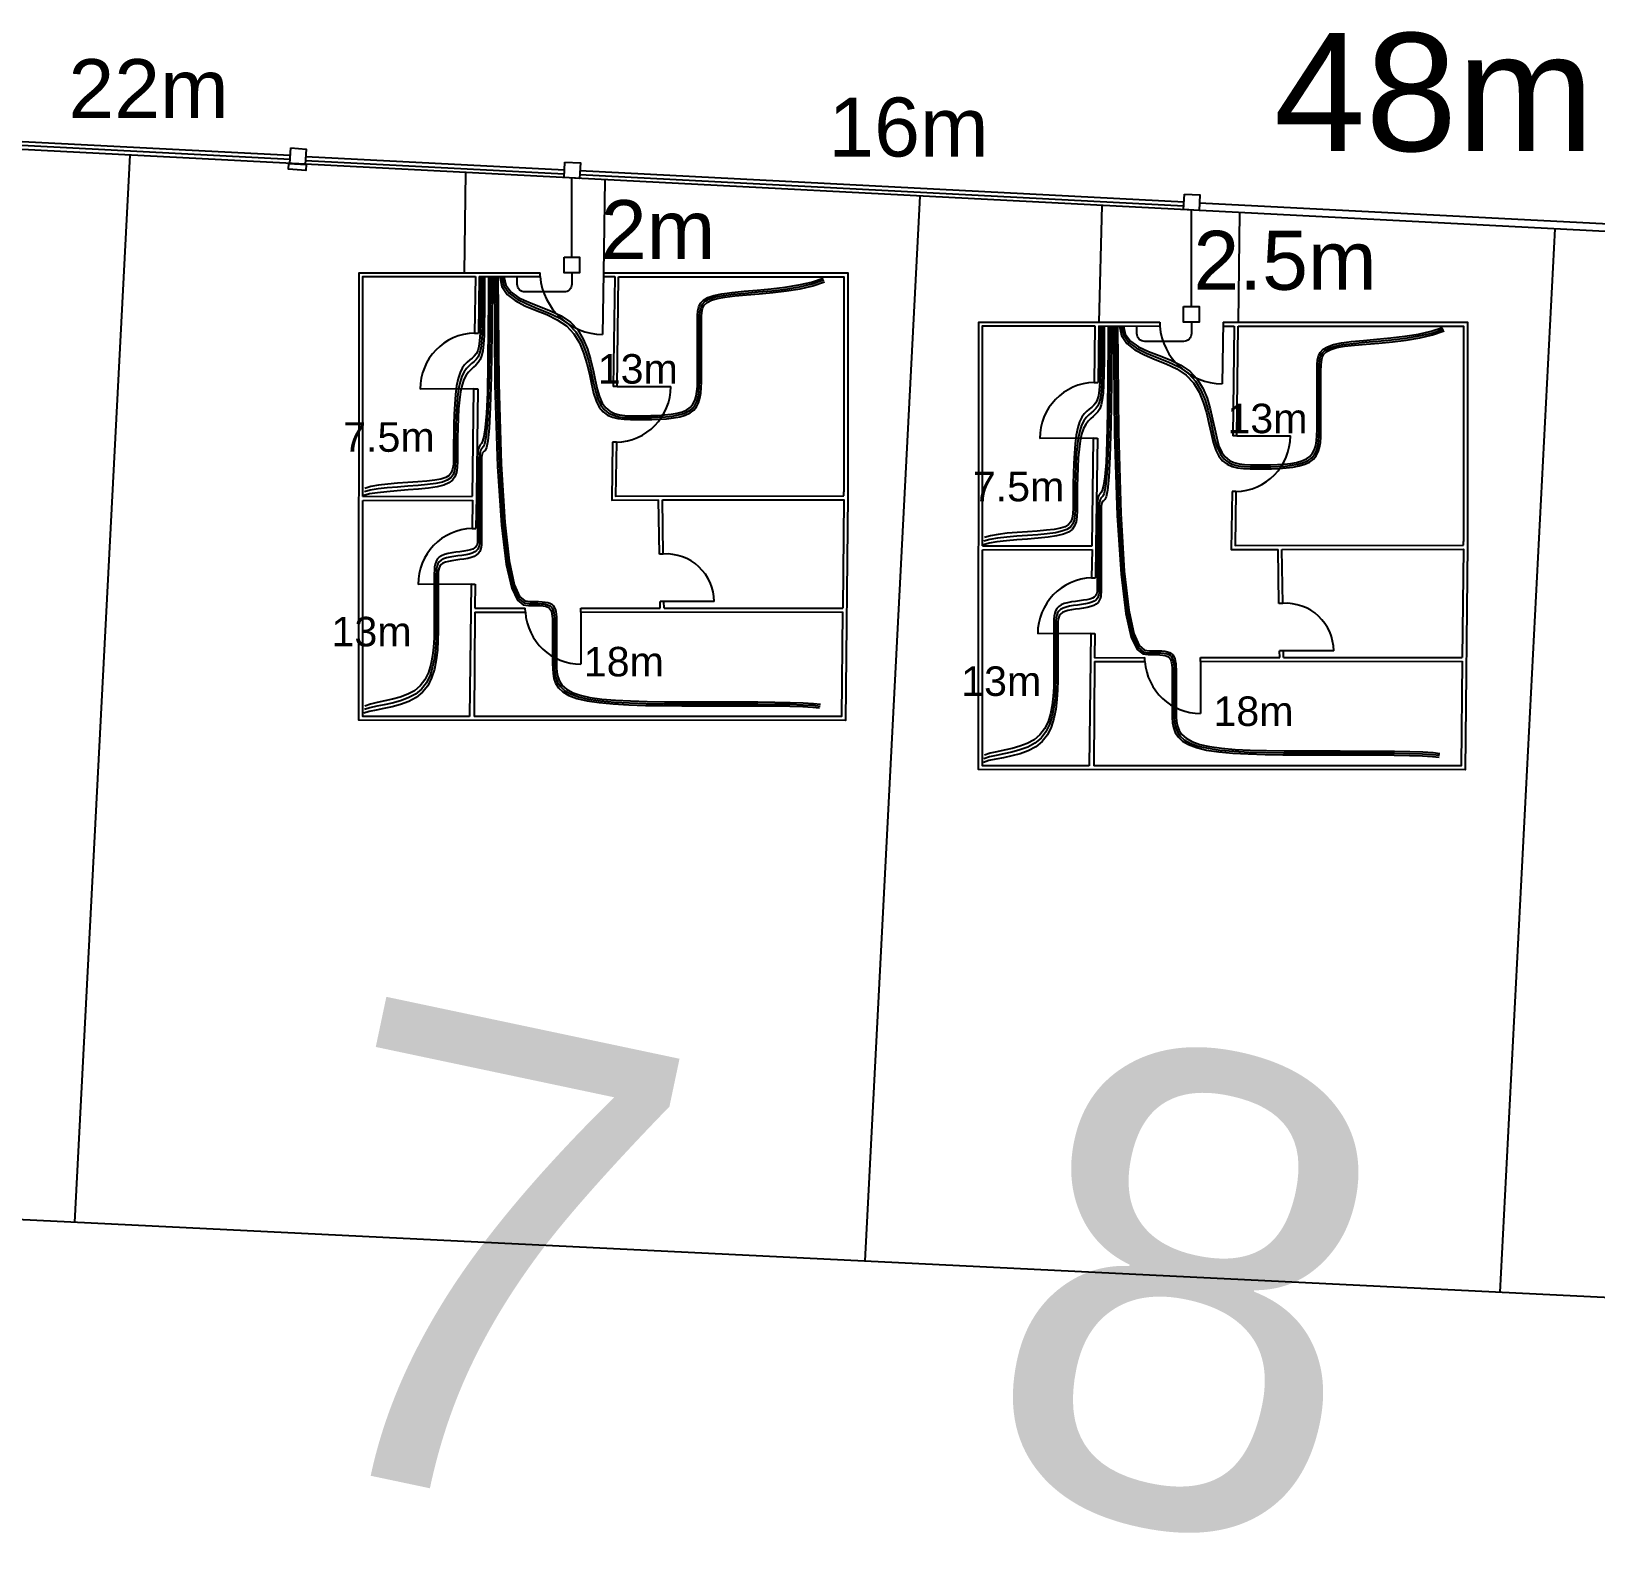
# Model space of a CAD drawing. Header units: millimetres. Extents: x 68 to 789, y 45 to 125.
# Drawn here: x 217.56 to 257.86, y 82.58 to 121.51 of the extents above; entities that cross this region are included whole.
import ezdxf

# ---------------------------------------------------------------- set-up
doc = ezdxf.new("R2010")
doc.units = ezdxf.units.MM
for name, color, linetype in [('CI', 3, 'Continuous'), ('CP', 1, 'Continuous'), ('CS', 2, 'Continuous'), ('Finca', 7, 'Continuous')]:
    doc.layers.add(name, color=color, linetype=linetype)
doc.styles.get("Standard").update_dxf_attribs({"font": 'arial.ttf'})

msp = doc.modelspace()

# ---------------------------------------------------------------- linework, layer by layer
at = {"layer": 'CI'}
for points in [[(229.237, 115.209), (229.236, 114.737), (229.235, 114.308), (229.23, 113.958), (229.222, 113.677), (229.208, 113.456), (229.188, 113.285), (229.159, 113.155), (229.12, 113.056), (229.072, 112.98), (229.015, 112.917), (228.953, 112.86), (228.888, 112.802), (228.823, 112.735), (228.761, 112.651), (228.704, 112.543), (228.656, 112.403), (228.617, 112.227), (228.589, 112.019), (228.568, 111.789), (228.554, 111.546), (228.546, 111.297), (228.541, 111.053), (228.54, 110.822), (228.54, 110.611), (228.539, 110.429), (228.531, 110.274), (228.512, 110.145), (228.474, 110.037), (228.411, 109.95), (228.317, 109.88), (228.186, 109.824), (228.012, 109.78), (227.792, 109.747), (227.538, 109.72), (227.264, 109.697), (226.985, 109.676), (226.717, 109.653), (226.475, 109.627), (226.274, 109.595), (226.127, 109.553)], [(229.43, 115.193), (229.424, 113.733), (229.408, 112.623), (229.383, 111.827), (229.353, 111.291), (229.32, 110.962), (229.286, 110.789), (229.253, 110.716), (229.225, 110.693), (229.202, 110.674), (229.185, 110.65), (229.173, 110.621), (229.165, 110.586), (229.16, 110.545), (229.157, 110.496), (229.157, 110.44), (229.156, 110.376), (229.156, 110.303), (229.156, 110.222), (229.156, 110.134), (229.156, 110.04), (229.156, 109.941), (229.156, 109.837), (229.156, 109.73), (229.156, 109.621), (229.156, 109.509), (229.156, 109.398), (229.156, 109.288), (229.156, 109.18), (229.156, 109.077), (229.156, 108.98), (229.156, 108.89), (229.156, 108.808), (229.156, 108.737), (229.156, 108.674), (229.156, 108.619), (229.156, 108.568), (229.156, 108.52), (229.156, 108.474), (229.156, 108.428), (229.156, 108.38), (229.156, 108.328), (229.153, 108.274), (229.147, 108.22), (229.133, 108.166), (229.111, 108.114), (229.078, 108.066), (229.032, 108.023), (228.97, 107.987), (228.893, 107.958), (228.802, 107.936), (228.702, 107.918), (228.599, 107.903), (228.495, 107.889), (228.395, 107.875), (228.304, 107.858), (228.227, 107.837), (228.165, 107.81), (228.119, 107.776), (228.086, 107.736), (228.064, 107.689), (228.05, 107.633), (228.044, 107.57), (228.041, 107.497), (228.041, 107.416), (228.041, 107.325), (228.041, 107.222), (228.041, 107.107), (228.041, 106.978), (228.041, 106.832), (228.041, 106.668), (228.041, 106.485), (228.041, 106.281), (228.04, 106.056), (228.034, 105.816), (228.02, 105.568), (227.991, 105.321), (227.943, 105.081), (227.872, 104.857), (227.773, 104.655), (227.641, 104.485), (227.475, 104.35), (227.281, 104.247), (227.07, 104.17), (226.853, 104.112), (226.64, 104.067), (226.441, 104.028), (226.267, 103.99), (226.128, 103.946)], [(229.187, 115.209), (229.186, 114.739), (229.185, 114.316), (229.18, 113.975), (229.172, 113.705), (229.158, 113.496), (229.138, 113.338), (229.109, 113.22), (229.07, 113.131), (229.022, 113.063), (228.965, 113.006), (228.903, 112.953), (228.838, 112.897), (228.773, 112.83), (228.711, 112.744), (228.654, 112.632), (228.606, 112.487), (228.567, 112.303), (228.539, 112.087), (228.518, 111.849), (228.504, 111.598), (228.496, 111.342), (228.491, 111.092), (228.49, 110.856), (228.49, 110.645), (228.489, 110.464), (228.482, 110.313), (228.463, 110.19), (228.426, 110.09), (228.366, 110.01), (228.276, 109.948), (228.15, 109.9), (227.982, 109.864), (227.77, 109.835), (227.525, 109.812), (227.261, 109.792), (226.991, 109.772), (226.729, 109.751), (226.491, 109.724), (226.29, 109.69), (226.139, 109.646)], [(229.38, 115.193), (229.374, 113.766), (229.358, 112.681), (229.333, 111.902), (229.303, 111.376), (229.27, 111.053), (229.236, 110.88), (229.203, 110.805), (229.175, 110.776), (229.152, 110.75), (229.135, 110.718), (229.123, 110.68), (229.115, 110.636), (229.11, 110.585), (229.107, 110.528), (229.107, 110.464), (229.106, 110.392), (229.106, 110.314), (229.106, 110.229), (229.106, 110.138), (229.106, 110.042), (229.106, 109.942), (229.106, 109.838), (229.106, 109.73), (229.106, 109.621), (229.106, 109.509), (229.106, 109.398), (229.106, 109.288), (229.106, 109.18), (229.106, 109.077), (229.106, 108.98), (229.106, 108.89), (229.106, 108.808), (229.106, 108.737), (229.106, 108.675), (229.106, 108.619), (229.106, 108.57), (229.106, 108.524), (229.106, 108.481), (229.106, 108.439), (229.106, 108.396), (229.106, 108.352), (229.103, 108.306), (229.097, 108.261), (229.083, 108.216), (229.061, 108.174), (229.028, 108.134), (228.982, 108.1), (228.92, 108.07), (228.843, 108.047), (228.752, 108.029), (228.652, 108.013), (228.549, 107.999), (228.445, 107.985), (228.345, 107.968), (228.254, 107.947), (228.177, 107.92), (228.115, 107.886), (228.069, 107.845), (228.036, 107.795), (228.014, 107.739), (228, 107.674), (227.994, 107.601), (227.991, 107.521), (227.991, 107.433), (227.991, 107.336), (227.991, 107.23), (227.991, 107.112), (227.991, 106.982), (227.991, 106.837), (227.991, 106.675), (227.991, 106.496), (227.991, 106.298), (227.99, 106.08), (227.985, 105.848), (227.971, 105.609), (227.943, 105.371), (227.898, 105.14), (227.831, 104.925), (227.737, 104.732), (227.611, 104.568), (227.453, 104.439), (227.268, 104.34), (227.067, 104.265), (226.858, 104.209), (226.652, 104.164), (226.457, 104.125), (226.283, 104.085), (226.139, 104.039)], [(229.137, 115.209), (229.136, 114.742), (229.135, 114.324), (229.13, 113.992), (229.122, 113.733), (229.108, 113.536), (229.088, 113.391), (229.059, 113.284), (229.02, 113.206), (228.972, 113.146), (228.915, 113.095), (228.853, 113.046), (228.788, 112.992), (228.723, 112.924), (228.661, 112.836), (228.604, 112.721), (228.556, 112.57), (228.517, 112.379), (228.489, 112.156), (228.468, 111.909), (228.454, 111.65), (228.446, 111.387), (228.441, 111.131), (228.44, 110.891), (228.44, 110.678), (228.439, 110.499), (228.432, 110.352), (228.414, 110.234), (228.379, 110.142), (228.321, 110.07), (228.234, 110.017), (228.113, 109.977), (227.952, 109.947), (227.749, 109.924), (227.513, 109.905), (227.257, 109.888), (226.996, 109.869), (226.741, 109.848), (226.507, 109.82), (226.306, 109.785), (226.151, 109.738)], [(229.337, 115.193), (229.337, 115.053), (229.336, 114.935), (229.336, 114.849), (229.336, 114.787), (229.336, 114.745), (229.336, 114.714), (229.336, 114.69), (229.336, 114.665), (229.336, 114.636), (229.336, 114.601), (229.336, 114.562), (229.336, 114.522), (229.335, 114.482), (229.335, 114.444), (229.335, 114.409), (229.335, 114.379), (229.335, 114.355), (229.335, 114.336), (229.335, 114.32), (229.335, 114.305), (229.335, 114.29), (229.334, 114.271), (229.334, 114.248), (229.334, 114.219), (229.333, 114.183), (229.333, 114.141), (229.332, 114.098), (229.332, 114.055), (229.331, 114.016), (229.331, 113.985), (229.331, 113.963), (229.33, 113.955), (229.324, 112.959), (229.308, 112.209), (229.283, 111.67), (229.253, 111.305), (229.22, 111.078), (229.186, 110.952), (229.153, 110.891), (229.125, 110.859), (229.102, 110.827), (229.085, 110.787), (229.073, 110.74), (229.065, 110.686), (229.06, 110.626), (229.057, 110.56), (229.057, 110.487), (229.056, 110.409), (229.056, 110.325), (229.056, 110.236), (229.056, 110.142), (229.056, 110.044), (229.056, 109.943), (229.056, 109.838), (229.056, 109.73), (229.056, 109.621), (229.056, 109.509), (229.056, 109.398), (229.056, 109.288), (229.056, 109.18), (229.056, 109.077), (229.056, 108.98), (229.056, 108.89), (229.056, 108.808), (229.056, 108.737), (229.056, 108.675), (229.056, 108.62), (229.056, 108.572), (229.056, 108.528), (229.056, 108.488), (229.056, 108.45), (229.056, 108.413), (229.056, 108.376), (229.053, 108.338), (229.047, 108.301), (229.033, 108.266), (229.011, 108.233), (228.978, 108.203), (228.932, 108.176), (228.87, 108.154), (228.793, 108.136), (228.702, 108.121), (228.602, 108.108), (228.499, 108.095), (228.395, 108.08), (228.295, 108.06), (228.204, 108.036), (228.127, 108.003), (228.065, 107.963), (228.019, 107.913), (227.986, 107.855), (227.964, 107.789), (227.95, 107.715), (227.944, 107.633), (227.941, 107.545), (227.941, 107.449), (227.941, 107.347), (227.941, 107.237), (227.941, 107.117), (227.941, 106.986), (227.941, 106.842), (227.941, 106.683), (227.941, 106.507), (227.941, 106.314), (227.94, 106.103), (227.935, 105.879), (227.922, 105.65), (227.896, 105.421), (227.853, 105.2), (227.789, 104.993), (227.7, 104.808), (227.581, 104.651), (227.431, 104.527), (227.256, 104.433), (227.064, 104.361), (226.864, 104.306), (226.664, 104.261), (226.473, 104.221), (226.299, 104.18), (226.151, 104.131)], [(229.481, 115.193), (229.504, 112.408), (229.571, 110.303), (229.67, 108.794), (229.795, 107.783), (229.935, 107.17), (230.083, 106.855), (230.229, 106.739), (230.365, 106.723), (230.485, 106.722), (230.586, 106.721), (230.672, 106.718), (230.744, 106.712), (230.803, 106.702), (230.851, 106.687), (230.889, 106.666), (230.919, 106.638), (230.942, 106.602), (230.96, 106.558), (230.972, 106.506), (230.981, 106.447), (230.986, 106.381), (230.988, 106.307), (230.989, 106.226), (230.989, 106.138), (230.989, 106.043), (230.989, 105.941), (230.989, 105.834), (230.989, 105.722), (230.989, 105.604), (230.989, 105.483), (230.989, 105.358), (230.989, 105.23), (230.991, 105.099), (230.999, 104.969), (231.022, 104.841), (231.067, 104.718), (231.142, 104.602), (231.253, 104.497), (231.407, 104.404), (231.613, 104.326), (231.875, 104.264), (232.189, 104.218), (232.549, 104.185), (232.948, 104.163), (233.38, 104.149), (233.838, 104.143), (234.316, 104.14), (234.808, 104.14), (235.305, 104.14), (235.797, 104.139), (236.269, 104.137), (236.708, 104.132), (237.101, 104.125), (237.434, 104.115), (237.694, 104.1), (237.868, 104.081)], [(229.531, 115.193), (229.553, 112.424), (229.617, 110.332), (229.712, 108.832), (229.832, 107.827), (229.967, 107.217), (230.11, 106.904), (230.253, 106.789), (230.386, 106.773), (230.505, 106.772), (230.607, 106.771), (230.696, 106.768), (230.771, 106.761), (230.833, 106.75), (230.885, 106.733), (230.927, 106.71), (230.961, 106.679), (230.987, 106.64), (231.006, 106.592), (231.02, 106.536), (231.03, 106.472), (231.035, 106.401), (231.038, 106.323), (231.039, 106.238), (231.039, 106.146), (231.039, 106.048), (231.039, 105.945), (231.039, 105.837), (231.039, 105.724), (231.039, 105.607), (231.039, 105.487), (231.039, 105.363), (231.039, 105.238), (231.041, 105.111), (231.049, 104.985), (231.072, 104.861), (231.116, 104.743), (231.19, 104.632), (231.299, 104.531), (231.452, 104.442), (231.655, 104.367), (231.913, 104.309), (232.223, 104.265), (232.579, 104.233), (232.973, 104.212), (233.4, 104.199), (233.854, 104.192), (234.329, 104.19), (234.817, 104.19), (235.312, 104.19), (235.802, 104.189), (236.274, 104.186), (236.713, 104.182), (237.106, 104.175), (237.44, 104.164), (237.701, 104.15), (237.877, 104.13)], [(229.581, 115.193), (229.602, 112.441), (229.663, 110.361), (229.754, 108.87), (229.869, 107.871), (229.999, 107.265), (230.137, 106.954), (230.276, 106.839), (230.407, 106.823), (230.525, 106.822), (230.629, 106.821), (230.719, 106.817), (230.797, 106.81), (230.864, 106.798), (230.919, 106.78), (230.965, 106.754), (231.002, 106.721), (231.031, 106.678), (231.053, 106.626), (231.068, 106.566), (231.078, 106.497), (231.085, 106.422), (231.088, 106.339), (231.089, 106.25), (231.089, 106.155), (231.089, 106.054), (231.089, 105.949), (231.089, 105.839), (231.089, 105.726), (231.089, 105.609), (231.089, 105.49), (231.089, 105.369), (231.089, 105.246), (231.091, 105.123), (231.099, 105.001), (231.121, 104.882), (231.165, 104.768), (231.238, 104.662), (231.345, 104.565), (231.496, 104.48), (231.696, 104.409), (231.951, 104.353), (232.257, 104.311), (232.608, 104.281), (232.998, 104.261), (233.421, 104.249), (233.871, 104.242), (234.341, 104.24), (234.827, 104.24), (235.32, 104.24), (235.808, 104.239), (236.278, 104.236), (236.717, 104.232), (237.111, 104.225), (237.446, 104.214), (237.709, 104.199), (237.886, 104.179)], [(229.633, 115.193), (229.681, 114.942), (229.818, 114.736), (230.022, 114.576), (230.274, 114.445), (230.552, 114.329), (230.837, 114.214), (231.108, 114.083), (231.346, 113.922), (231.535, 113.721), (231.68, 113.485), (231.788, 113.227), (231.87, 112.958), (231.935, 112.688), (231.99, 112.43), (232.045, 112.194), (232.11, 111.993), (232.191, 111.834), (232.289, 111.714), (232.402, 111.628), (232.531, 111.571), (232.673, 111.536), (232.828, 111.518), (232.994, 111.511), (233.17, 111.51), (233.356, 111.511), (233.546, 111.513), (233.736, 111.519), (233.922, 111.532), (234.099, 111.552), (234.262, 111.583), (234.407, 111.625), (234.53, 111.682), (234.626, 111.754), (234.698, 111.842), (234.75, 111.944), (234.785, 112.061), (234.806, 112.19), (234.817, 112.332), (234.821, 112.486), (234.821, 112.651), (234.821, 112.826), (234.821, 113.007), (234.821, 113.192), (234.821, 113.376), (234.821, 113.557), (234.821, 113.73), (234.821, 113.891), (234.821, 114.038), (234.822, 114.168), (234.831, 114.28), (234.853, 114.377), (234.897, 114.459), (234.97, 114.528), (235.078, 114.585), (235.228, 114.631), (235.429, 114.668), (235.683, 114.697), (235.982, 114.723), (236.312, 114.75), (236.661, 114.783), (237.016, 114.825), (237.365, 114.883), (237.695, 114.96), (237.992, 115.062)], [(229.684, 115.193), (229.731, 114.959), (229.868, 114.765), (230.072, 114.613), (230.324, 114.489), (230.602, 114.377), (230.887, 114.263), (231.158, 114.133), (231.396, 113.972), (231.585, 113.771), (231.729, 113.535), (231.838, 113.277), (231.919, 113.008), (231.983, 112.738), (232.036, 112.48), (232.09, 112.244), (232.152, 112.043), (232.229, 111.884), (232.323, 111.764), (232.432, 111.678), (232.555, 111.621), (232.691, 111.586), (232.84, 111.568), (233, 111.561), (233.17, 111.56), (233.349, 111.561), (233.533, 111.563), (233.718, 111.569), (233.898, 111.581), (234.07, 111.6), (234.228, 111.629), (234.369, 111.67), (234.488, 111.724), (234.581, 111.792), (234.652, 111.876), (234.702, 111.974), (234.736, 112.086), (234.756, 112.21), (234.767, 112.348), (234.771, 112.498), (234.771, 112.659), (234.771, 112.831), (234.771, 113.011), (234.771, 113.194), (234.771, 113.379), (234.771, 113.559), (234.771, 113.733), (234.771, 113.897), (234.771, 114.047), (234.772, 114.18), (234.781, 114.296), (234.804, 114.397), (234.848, 114.484), (234.922, 114.558), (235.032, 114.619), (235.185, 114.67), (235.389, 114.71), (235.647, 114.742), (235.951, 114.77), (236.285, 114.798), (236.639, 114.831), (236.997, 114.874), (237.348, 114.931), (237.678, 115.008), (237.973, 115.108)], [(229.734, 115.193), (229.781, 114.975), (229.918, 114.794), (230.122, 114.651), (230.374, 114.533), (230.652, 114.424), (230.937, 114.312), (231.208, 114.183), (231.446, 114.022), (231.635, 113.821), (231.779, 113.585), (231.887, 113.327), (231.968, 113.058), (232.031, 112.788), (232.083, 112.53), (232.134, 112.294), (232.193, 112.093), (232.267, 111.934), (232.357, 111.814), (232.461, 111.728), (232.579, 111.671), (232.709, 111.636), (232.852, 111.618), (233.006, 111.611), (233.17, 111.61), (233.343, 111.611), (233.521, 111.613), (233.7, 111.619), (233.874, 111.63), (234.04, 111.648), (234.194, 111.676), (234.331, 111.714), (234.446, 111.765), (234.537, 111.831), (234.605, 111.91), (234.654, 112.004), (234.687, 112.111), (234.707, 112.231), (234.717, 112.364), (234.721, 112.51), (234.721, 112.667), (234.721, 112.837), (234.721, 113.015), (234.721, 113.197), (234.721, 113.381), (234.721, 113.562), (234.721, 113.737), (234.721, 113.903), (234.721, 114.055), (234.722, 114.192), (234.731, 114.312), (234.754, 114.418), (234.8, 114.509), (234.875, 114.587), (234.986, 114.653), (235.142, 114.708), (235.349, 114.752), (235.612, 114.786), (235.919, 114.816), (236.259, 114.846), (236.616, 114.879), (236.978, 114.923), (237.331, 114.98), (237.661, 115.055), (237.954, 115.154)], [(245.391, 113.921), (245.385, 112.466), (245.369, 111.357), (245.344, 110.56), (245.314, 110.024), (245.281, 109.696), (245.247, 109.522), (245.214, 109.45), (245.186, 109.426), (245.163, 109.407), (245.146, 109.384), (245.134, 109.354), (245.126, 109.319), (245.121, 109.278), (245.118, 109.23), (245.117, 109.173), (245.117, 109.109), (245.117, 109.036), (245.117, 108.955), (245.117, 108.868), (245.117, 108.774), (245.117, 108.674), (245.117, 108.571), (245.117, 108.464), (245.117, 108.354), (245.117, 108.243), (245.117, 108.131), (245.117, 108.021), (245.117, 107.913), (245.117, 107.81), (245.117, 107.713), (245.117, 107.623), (245.117, 107.542), (245.117, 107.47), (245.117, 107.408), (245.117, 107.352), (245.117, 107.301), (245.117, 107.254), (245.117, 107.208), (245.117, 107.161), (245.117, 107.113), (245.117, 107.062), (245.114, 107.008), (245.107, 106.953), (245.094, 106.899), (245.072, 106.848), (245.039, 106.8), (244.993, 106.757), (244.931, 106.72), (244.853, 106.692), (244.763, 106.669), (244.663, 106.652), (244.559, 106.637), (244.455, 106.623), (244.356, 106.608), (244.265, 106.591), (244.187, 106.57), (244.126, 106.543), (244.08, 106.51), (244.047, 106.47), (244.025, 106.422), (244.011, 106.367), (244.004, 106.303), (244.002, 106.231), (244.001, 106.149), (244.001, 106.058), (244.001, 105.956), (244.001, 105.841), (244.001, 105.711), (244.001, 105.565), (244.001, 105.401), (244.001, 105.218), (244.001, 105.014), (244.001, 104.789), (243.995, 104.549), (243.98, 104.301), (243.951, 104.054), (243.904, 103.814), (243.833, 103.59), (243.734, 103.389), (243.602, 103.218), (243.435, 103.083), (243.241, 102.98), (243.031, 102.903), (242.814, 102.845), (242.601, 102.8), (242.402, 102.762), (242.228, 102.724), (242.088, 102.68)], [(245.197, 113.921), (245.197, 113.471), (245.196, 113.041), (245.191, 112.691), (245.183, 112.41), (245.169, 112.189), (245.148, 112.019), (245.12, 111.889), (245.081, 111.79), (245.033, 111.713), (244.976, 111.65), (244.914, 111.593), (244.849, 111.535), (244.784, 111.468), (244.722, 111.385), (244.665, 111.277), (244.617, 111.137), (244.578, 110.96), (244.549, 110.752), (244.529, 110.522), (244.515, 110.279), (244.506, 110.031), (244.502, 109.787), (244.501, 109.555), (244.5, 109.345), (244.499, 109.163), (244.492, 109.008), (244.473, 108.878), (244.434, 108.771), (244.372, 108.683), (244.278, 108.613), (244.147, 108.557), (243.973, 108.514), (243.753, 108.48), (243.498, 108.453), (243.224, 108.43), (242.946, 108.409), (242.678, 108.387), (242.436, 108.361), (242.234, 108.328), (242.088, 108.287)], [(245.147, 113.922), (245.147, 113.473), (245.146, 113.05), (245.141, 112.708), (245.133, 112.438), (245.119, 112.23), (245.098, 112.071), (245.07, 111.953), (245.031, 111.865), (244.983, 111.796), (244.926, 111.739), (244.864, 111.686), (244.799, 111.63), (244.734, 111.563), (244.672, 111.477), (244.615, 111.366), (244.567, 111.22), (244.528, 111.036), (244.499, 110.821), (244.479, 110.583), (244.465, 110.331), (244.456, 110.076), (244.452, 109.825), (244.451, 109.59), (244.45, 109.378), (244.449, 109.197), (244.442, 109.047), (244.424, 108.923), (244.387, 108.823), (244.326, 108.743), (244.236, 108.681), (244.11, 108.634), (243.943, 108.597), (243.731, 108.569), (243.486, 108.546), (243.221, 108.526), (242.951, 108.506), (242.69, 108.484), (242.452, 108.457), (242.25, 108.423), (242.1, 108.379)], [(245.341, 113.921), (245.335, 112.499), (245.319, 111.414), (245.294, 110.635), (245.264, 110.11), (245.231, 109.786), (245.197, 109.613), (245.164, 109.538), (245.136, 109.51), (245.113, 109.484), (245.096, 109.452), (245.084, 109.414), (245.076, 109.369), (245.071, 109.319), (245.068, 109.261), (245.067, 109.197), (245.067, 109.126), (245.067, 109.047), (245.067, 108.962), (245.067, 108.872), (245.067, 108.776), (245.067, 108.675), (245.067, 108.571), (245.067, 108.464), (245.067, 108.354), (245.067, 108.243), (245.067, 108.131), (245.067, 108.021), (245.067, 107.913), (245.067, 107.81), (245.067, 107.713), (245.067, 107.623), (245.067, 107.542), (245.067, 107.471), (245.067, 107.408), (245.067, 107.353), (245.067, 107.303), (245.067, 107.258), (245.067, 107.215), (245.067, 107.173), (245.067, 107.13), (245.067, 107.085), (245.064, 107.04), (245.057, 106.994), (245.044, 106.949), (245.022, 106.907), (244.989, 106.868), (244.943, 106.833), (244.881, 106.804), (244.803, 106.781), (244.713, 106.762), (244.613, 106.747), (244.509, 106.733), (244.405, 106.718), (244.306, 106.701), (244.215, 106.68), (244.137, 106.653), (244.076, 106.62), (244.03, 106.578), (243.997, 106.529), (243.975, 106.472), (243.961, 106.407), (243.954, 106.335), (243.952, 106.254), (243.951, 106.166), (243.951, 106.069), (243.951, 105.963), (243.951, 105.846), (243.951, 105.715), (243.951, 105.57), (243.951, 105.409), (243.951, 105.23), (243.951, 105.031), (243.951, 104.813), (243.945, 104.581), (243.931, 104.342), (243.904, 104.104), (243.859, 103.874), (243.791, 103.658), (243.697, 103.465), (243.572, 103.301), (243.414, 103.172), (243.229, 103.073), (243.028, 102.999), (242.819, 102.942), (242.613, 102.897), (242.418, 102.858), (242.244, 102.819), (242.1, 102.772)], [(245.097, 113.922), (245.097, 113.475), (245.096, 113.058), (245.091, 112.725), (245.083, 112.467), (245.069, 112.27), (245.048, 112.124), (245.02, 112.018), (244.981, 111.94), (244.933, 111.879), (244.876, 111.828), (244.814, 111.779), (244.749, 111.725), (244.684, 111.658), (244.622, 111.57), (244.565, 111.454), (244.517, 111.303), (244.478, 111.113), (244.449, 110.889), (244.429, 110.643), (244.415, 110.383), (244.406, 110.12), (244.402, 109.864), (244.401, 109.625), (244.4, 109.411), (244.399, 109.232), (244.393, 109.085), (244.375, 108.968), (244.339, 108.875), (244.281, 108.804), (244.195, 108.75), (244.074, 108.71), (243.913, 108.681), (243.709, 108.658), (243.473, 108.639), (243.218, 108.621), (242.957, 108.603), (242.702, 108.581), (242.468, 108.554), (242.266, 108.518), (242.112, 108.471)], [(245.297, 113.921), (245.297, 113.787), (245.297, 113.668), (245.297, 113.582), (245.297, 113.521), (245.297, 113.478), (245.297, 113.448), (245.297, 113.423), (245.297, 113.399), (245.297, 113.369), (245.297, 113.334), (245.296, 113.296), (245.296, 113.256), (245.296, 113.216), (245.296, 113.177), (245.296, 113.142), (245.296, 113.112), (245.296, 113.089), (245.296, 113.07), (245.296, 113.054), (245.295, 113.039), (245.295, 113.023), (245.295, 113.005), (245.295, 112.982), (245.294, 112.953), (245.294, 112.916), (245.293, 112.875), (245.293, 112.831), (245.292, 112.788), (245.292, 112.749), (245.292, 112.718), (245.291, 112.696), (245.291, 112.688), (245.285, 111.692), (245.269, 110.943), (245.244, 110.403), (245.214, 110.038), (245.181, 109.811), (245.147, 109.685), (245.114, 109.625), (245.086, 109.593), (245.063, 109.56), (245.046, 109.52), (245.034, 109.473), (245.026, 109.419), (245.021, 109.359), (245.018, 109.293), (245.017, 109.221), (245.017, 109.142), (245.017, 109.058), (245.017, 108.969), (245.017, 108.876), (245.017, 108.778), (245.017, 108.676), (245.017, 108.571), (245.017, 108.464), (245.017, 108.354), (245.017, 108.243), (245.017, 108.131), (245.017, 108.021), (245.017, 107.913), (245.017, 107.81), (245.017, 107.713), (245.017, 107.623), (245.017, 107.542), (245.017, 107.471), (245.017, 107.408), (245.017, 107.354), (245.017, 107.305), (245.017, 107.262), (245.017, 107.222), (245.017, 107.184), (245.017, 107.146), (245.017, 107.109), (245.014, 107.071), (245.007, 107.035), (244.994, 106.999), (244.972, 106.966), (244.939, 106.936), (244.893, 106.909), (244.831, 106.887), (244.753, 106.869), (244.663, 106.855), (244.563, 106.842), (244.459, 106.828), (244.355, 106.813), (244.256, 106.794), (244.165, 106.769), (244.087, 106.737), (244.026, 106.696), (243.98, 106.646), (243.947, 106.588), (243.925, 106.522), (243.911, 106.448), (243.904, 106.367), (243.902, 106.278), (243.901, 106.183), (243.901, 106.081), (243.901, 105.97), (243.901, 105.85), (243.901, 105.719), (243.901, 105.575), (243.901, 105.416), (243.901, 105.241), (243.901, 105.048), (243.901, 104.837), (243.896, 104.613), (243.882, 104.383), (243.856, 104.154), (243.814, 103.933), (243.75, 103.726), (243.661, 103.541), (243.542, 103.385), (243.392, 103.261), (243.217, 103.166), (243.024, 103.094), (242.824, 103.039), (242.624, 102.995), (242.433, 102.955), (242.26, 102.913), (242.112, 102.865)], [(245.441, 113.921), (245.465, 111.141), (245.531, 109.036), (245.631, 107.528), (245.755, 106.517), (245.896, 105.903), (246.044, 105.589), (246.19, 105.473), (246.326, 105.456), (246.445, 105.456), (246.547, 105.455), (246.633, 105.452), (246.705, 105.445), (246.764, 105.435), (246.812, 105.42), (246.85, 105.399), (246.88, 105.371), (246.903, 105.335), (246.92, 105.291), (246.933, 105.24), (246.941, 105.181), (246.946, 105.114), (246.949, 105.04), (246.95, 104.959), (246.95, 104.871), (246.95, 104.776), (246.95, 104.675), (246.95, 104.568), (246.95, 104.455), (246.95, 104.338), (246.95, 104.216), (246.95, 104.091), (246.95, 103.963), (246.951, 103.833), (246.96, 103.702), (246.983, 103.574), (247.028, 103.451), (247.102, 103.336), (247.213, 103.23), (247.368, 103.137), (247.574, 103.059), (247.836, 102.998), (248.15, 102.952), (248.51, 102.918), (248.909, 102.896), (249.34, 102.883), (249.799, 102.876), (250.277, 102.873), (250.768, 102.873), (251.266, 102.873), (251.758, 102.872), (252.229, 102.87), (252.669, 102.866), (253.061, 102.859), (253.395, 102.848), (253.655, 102.833), (253.829, 102.814)], [(245.491, 113.921), (245.514, 111.158), (245.577, 109.065), (245.673, 107.566), (245.792, 106.561), (245.928, 105.951), (246.071, 105.638), (246.213, 105.522), (246.347, 105.506), (246.465, 105.506), (246.568, 105.505), (246.656, 105.501), (246.731, 105.494), (246.794, 105.483), (246.846, 105.467), (246.888, 105.443), (246.921, 105.413), (246.947, 105.373), (246.967, 105.325), (246.981, 105.27), (246.99, 105.206), (246.996, 105.135), (246.999, 105.056), (247, 104.971), (247, 104.88), (247, 104.782), (247, 104.678), (247, 104.57), (247, 104.457), (247, 104.34), (247, 104.22), (247, 104.097), (247, 103.971), (247.001, 103.844), (247.01, 103.718), (247.033, 103.595), (247.077, 103.476), (247.15, 103.366), (247.26, 103.264), (247.412, 103.175), (247.615, 103.101), (247.874, 103.042), (248.184, 102.998), (248.539, 102.966), (248.934, 102.945), (249.361, 102.932), (249.815, 102.926), (250.289, 102.923), (250.778, 102.923), (251.273, 102.923), (251.763, 102.922), (252.234, 102.92), (252.673, 102.916), (253.066, 102.908), (253.401, 102.898), (253.662, 102.883), (253.838, 102.863)], [(245.541, 113.921), (245.563, 111.174), (245.623, 109.094), (245.715, 107.603), (245.829, 106.604), (245.96, 105.998), (246.098, 105.687), (246.237, 105.572), (246.368, 105.556), (246.486, 105.556), (246.589, 105.554), (246.68, 105.551), (246.758, 105.543), (246.824, 105.531), (246.88, 105.513), (246.926, 105.488), (246.963, 105.454), (246.992, 105.411), (247.013, 105.36), (247.029, 105.299), (247.039, 105.231), (247.046, 105.155), (247.049, 105.072), (247.05, 104.983), (247.05, 104.888), (247.05, 104.787), (247.05, 104.682), (247.05, 104.573), (247.05, 104.459), (247.05, 104.343), (247.05, 104.224), (247.05, 104.102), (247.05, 103.98), (247.051, 103.856), (247.06, 103.734), (247.082, 103.615), (247.126, 103.501), (247.198, 103.395), (247.306, 103.299), (247.457, 103.214), (247.657, 103.142), (247.912, 103.087), (248.218, 103.044), (248.569, 103.014), (248.959, 102.994), (249.382, 102.982), (249.831, 102.976), (250.302, 102.973), (250.787, 102.973), (251.28, 102.973), (251.769, 102.972), (252.239, 102.97), (252.678, 102.965), (253.072, 102.958), (253.407, 102.947), (253.669, 102.932), (253.846, 102.912)], [(245.595, 113.921), (245.641, 113.676), (245.779, 113.47), (245.983, 113.309), (246.235, 113.178), (246.513, 113.063), (246.797, 112.947), (247.069, 112.817), (247.307, 112.656), (247.496, 112.454), (247.64, 112.219), (247.749, 111.96), (247.831, 111.691), (247.895, 111.421), (247.951, 111.163), (248.006, 110.928), (248.071, 110.726), (248.152, 110.567), (248.249, 110.447), (248.363, 110.361), (248.492, 110.304), (248.634, 110.269), (248.788, 110.251), (248.954, 110.245), (249.131, 110.244), (249.316, 110.244), (249.507, 110.246), (249.697, 110.253), (249.883, 110.265), (250.06, 110.286), (250.223, 110.316), (250.368, 110.359), (250.49, 110.415), (250.587, 110.488), (250.659, 110.575), (250.711, 110.678), (250.746, 110.794), (250.767, 110.923), (250.777, 111.065), (250.781, 111.219), (250.782, 111.384), (250.782, 111.559), (250.782, 111.741), (250.782, 111.925), (250.782, 112.11), (250.782, 112.29), (250.782, 112.463), (250.782, 112.625), (250.782, 112.772), (250.783, 112.901), (250.791, 113.014), (250.814, 113.11), (250.858, 113.193), (250.93, 113.261), (251.038, 113.318), (251.189, 113.365), (251.39, 113.402), (251.644, 113.431), (251.943, 113.457), (252.273, 113.483), (252.622, 113.516), (252.977, 113.559), (253.326, 113.616), (253.655, 113.694), (253.953, 113.795)], [(245.645, 113.921), (245.691, 113.692), (245.829, 113.499), (246.033, 113.347), (246.285, 113.222), (246.563, 113.11), (246.847, 112.996), (247.119, 112.867), (247.357, 112.706), (247.546, 112.504), (247.69, 112.269), (247.799, 112.01), (247.88, 111.741), (247.943, 111.471), (247.997, 111.213), (248.051, 110.978), (248.112, 110.776), (248.19, 110.617), (248.283, 110.497), (248.392, 110.411), (248.515, 110.354), (248.652, 110.319), (248.801, 110.301), (248.961, 110.295), (249.131, 110.294), (249.31, 110.294), (249.494, 110.296), (249.679, 110.302), (249.859, 110.314), (250.03, 110.334), (250.189, 110.363), (250.33, 110.403), (250.449, 110.457), (250.542, 110.526), (250.612, 110.609), (250.663, 110.707), (250.697, 110.819), (250.717, 110.944), (250.728, 111.081), (250.731, 111.231), (250.732, 111.393), (250.732, 111.565), (250.732, 111.744), (250.732, 111.928), (250.732, 112.112), (250.732, 112.293), (250.732, 112.467), (250.732, 112.63), (250.732, 112.78), (250.733, 112.913), (250.742, 113.03), (250.765, 113.131), (250.809, 113.218), (250.883, 113.291), (250.993, 113.353), (251.146, 113.403), (251.35, 113.443), (251.608, 113.475), (251.911, 113.503), (252.246, 113.531), (252.599, 113.564), (252.958, 113.607), (253.309, 113.665), (253.638, 113.741), (253.934, 113.841)], [(245.696, 113.921), (245.741, 113.709), (245.879, 113.528), (246.083, 113.385), (246.335, 113.266), (246.613, 113.158), (246.897, 113.046), (247.169, 112.916), (247.407, 112.756), (247.596, 112.554), (247.74, 112.319), (247.848, 112.06), (247.929, 111.791), (247.991, 111.521), (248.044, 111.263), (248.095, 111.028), (248.154, 110.826), (248.228, 110.667), (248.317, 110.547), (248.422, 110.461), (248.539, 110.404), (248.67, 110.369), (248.813, 110.351), (248.967, 110.345), (249.131, 110.344), (249.304, 110.344), (249.482, 110.346), (249.66, 110.352), (249.835, 110.363), (250.001, 110.382), (250.155, 110.409), (250.292, 110.448), (250.407, 110.499), (250.498, 110.564), (250.566, 110.644), (250.615, 110.737), (250.648, 110.844), (250.667, 110.964), (250.678, 111.097), (250.681, 111.243), (250.682, 111.401), (250.682, 111.57), (250.682, 111.748), (250.682, 111.93), (250.682, 112.114), (250.682, 112.295), (250.682, 112.47), (250.682, 112.636), (250.682, 112.788), (250.683, 112.925), (250.692, 113.046), (250.715, 113.151), (250.76, 113.243), (250.835, 113.321), (250.947, 113.387), (251.103, 113.441), (251.31, 113.485), (251.572, 113.52), (251.88, 113.549), (252.22, 113.579), (252.577, 113.613), (252.939, 113.656), (253.292, 113.713), (253.621, 113.788), (253.915, 113.887)]]:
    msp.add_lwpolyline(points, dxfattribs=at)
at = {"layer": 'CP'}
msp.add_line((224.232, 118.314), (210.965, 118.997), dxfattribs=at)
for points in [[(224.245, 118.508), (224.644, 118.481), (224.617, 118.082), (224.218, 118.109)], [(224.642, 118.08), (224.632, 117.93), (224.183, 117.961), (224.193, 118.11)]]:
    msp.add_lwpolyline(points, close=True, dxfattribs=at)
for points in [[(231.293, 117.937), (224.631, 118.281)], [(247.254, 117.111), (231.693, 117.916)], [(263.886, 116.25), (247.653, 117.09)]]:
    msp.add_lwpolyline(points, dxfattribs=at)
at = {"layer": 'CS'}
for p, q in [((224.227, 118.214), (210.968, 118.897)), ((231.483, 115.693), (231.483, 117.733)), ((247.444, 114.421), (247.444, 116.909))]:
    msp.add_line(p, q, dxfattribs=at)
for points in [[(231.288, 117.837), (224.626, 118.181)], [(247.248, 117.011), (231.687, 117.816)]]:
    msp.add_lwpolyline(points, dxfattribs=at)
for points in [[(231.304, 118.143), (231.703, 118.122), (231.682, 117.723), (231.283, 117.744)], [(247.265, 117.319), (247.664, 117.298), (247.643, 116.898), (247.244, 116.919)], [(231.283, 115.693), (231.683, 115.693), (231.683, 115.293), (231.283, 115.293)], [(247.244, 114.421), (247.644, 114.421), (247.643, 114.021), (247.243, 114.021)]]:
    msp.add_lwpolyline(points, close=True, dxfattribs=at)
for points in [[(231.483, 115.293), (231.483, 114.998, -0.414214), (231.283, 114.798), (230.28, 114.798, -0.414214), (230.08, 114.998), (230.08, 115.193)], [(247.443, 114.021), (247.443, 113.726, -0.414214), (247.243, 113.526), (246.241, 113.526, -0.414214), (246.041, 113.726), (246.041, 113.921)]]:
    msp.add_lwpolyline(points, format="xyb", dxfattribs=at)
at = {"layer": 'Finca'}
for p, q in [((316.297, 113.352), (210.987, 118.792)), ((220.097, 118.321), (218.677, 90.834)), ((228.744, 117.875), (228.71, 115.294)), ((232.33, 117.689), (232.298, 115.293)), ((240.452, 117.27), (239.035, 89.834)), ((245.136, 117.028), (245.061, 114.022)), ((248.68, 116.845), (248.65, 114.021)), ((256.803, 116.425), (255.388, 89.032)), ((230.667, 115.193), (230.667, 115.293)), ((232.588, 115.193), (232.55, 112.366)), ((232.65, 112.366), (232.688, 115.192)), ((228.98, 113.738), (229.08, 113.738)), ((246.628, 114.021), (246.628, 113.921)), ((248.548, 113.921), (248.511, 111.094)), ((248.611, 111.094), (248.648, 113.921)), ((244.941, 112.466), (245.041, 112.466)), ((228.925, 109.534), (228.961, 112.302)), ((228.961, 112.302), (229.061, 112.303)), ((232.65, 112.366), (232.55, 112.366)), ((232.632, 110.93), (232.532, 110.928)), ((244.885, 108.262), (244.922, 111.03)), ((244.922, 111.03), (245.022, 111.031)), ((248.611, 111.094), (248.511, 111.094)), ((238.491, 109.546), (238.491, 109.646)), ((248.592, 109.658), (248.492, 109.656)), ((226.103, 109.53), (228.925, 109.534)), ((226.103, 109.43), (228.923, 109.434)), ((229.023, 109.434), (229.025, 109.434)), ((233.738, 108.046), (233.717, 109.44)), ((233.815, 109.54), (233.815, 109.542)), ((233.838, 108.047), (233.817, 109.44)), ((228.914, 108.706), (229.014, 108.706)), ((233.838, 108.047), (233.738, 108.046)), ((242.063, 108.258), (244.885, 108.262)), ((242.063, 108.158), (244.884, 108.162)), ((244.984, 108.162), (244.986, 108.162)), ((249.699, 106.774), (249.677, 108.168)), ((249.776, 108.268), (249.776, 108.27)), ((249.799, 106.775), (249.777, 108.168)), ((254.451, 108.274), (254.452, 108.374)), ((228.895, 107.271), (228.995, 107.271)), ((244.874, 107.434), (244.975, 107.435)), ((233.857, 106.823), (233.757, 106.822)), ((233.759, 106.652), (233.757, 106.822)), ((233.859, 106.652), (233.857, 106.823)), ((228.987, 106.549), (228.972, 103.865)), ((228.987, 106.649), (230.286, 106.65)), ((228.987, 106.549), (230.287, 106.55)), ((230.287, 106.55), (230.286, 106.65)), ((231.719, 106.651), (233.759, 106.652)), ((231.719, 106.551), (231.719, 106.651)), ((231.719, 106.551), (238.46, 106.555)), ((233.859, 106.652), (238.461, 106.655)), ((238.56, 106.555), (238.561, 106.555)), ((249.799, 106.775), (249.699, 106.774)), ((244.856, 105.999), (244.956, 105.999)), ((244.947, 105.277), (244.932, 102.593)), ((244.947, 105.377), (246.247, 105.378)), ((244.947, 105.277), (246.248, 105.278)), ((246.248, 105.278), (246.247, 105.378)), ((247.679, 105.379), (249.72, 105.38)), ((247.68, 105.279), (247.679, 105.379)), ((247.68, 105.279), (254.421, 105.283)), ((249.817, 105.551), (249.717, 105.55)), ((249.72, 105.38), (249.717, 105.55)), ((249.819, 105.38), (249.817, 105.551)), ((249.819, 105.38), (254.422, 105.383)), ((254.521, 105.283), (254.522, 105.283)), ((214.696, 91.029), (283.345, 87.66))]:
    msp.add_line(p, q, dxfattribs=at)
at = {"layer": 'Finca', "extrusion": (3.79023e-16, -3.20718e-16, -1)}
for p, q in [((232.298, 115.293), (232.276, 113.706)), ((248.259, 114.021), (248.237, 112.434))]:
    msp.add_line(p, q, dxfattribs=at)
at = {"layer": 'Finca', "extrusion": (-3.13058e-16, -3.85375e-16, -1)}
for p, q in [((228.961, 112.302), (227.578, 112.294)), ((244.922, 111.03), (243.539, 111.022)), ((228.895, 107.271), (227.524, 107.262)), ((244.856, 105.999), (243.485, 105.991))]:
    msp.add_line(p, q, dxfattribs=at)
at = {"layer": 'Finca', "extrusion": (3.16156e-16, 3.82838e-16, -1)}
for p, q in [((232.65, 112.366), (234.034, 112.362)), ((248.611, 111.094), (249.994, 111.091))]:
    msp.add_line(p, q, dxfattribs=at)
at = {"layer": 'Finca', "extrusion": (3.83391e-16, -3.15485e-16, -1)}
for p, q in [((231.719, 106.551), (231.719, 105.212)), ((247.68, 105.279), (247.679, 103.94))]:
    msp.add_line(p, q, dxfattribs=at)
at = {"layer": 'Finca'}
for points in [[(232.298, 115.293), (238.593, 115.291), (238.591, 109.546), (238.531, 103.762), (226.001, 103.766), (226.004, 115.294), (230.667, 115.293)], [(226.103, 109.53), (226.104, 115.194), (228.999, 115.193)], [(228.999, 115.193), (228.98, 113.738)], [(229.099, 115.193), (229.08, 113.738)], [(229.099, 115.193), (230.667, 115.193)], [(232.297, 115.193), (232.588, 115.193)], [(232.688, 115.192), (238.493, 115.191), (238.491, 109.646)], [(248.259, 114.021), (254.553, 114.019), (254.552, 108.274), (254.492, 102.49), (241.962, 102.494), (241.965, 114.022), (246.628, 114.021)], [(242.063, 108.258), (242.065, 113.922), (244.96, 113.922)], [(244.96, 113.922), (244.941, 112.466)], [(245.06, 113.922), (245.041, 112.466)], [(245.06, 113.922), (246.628, 113.921)], [(248.258, 113.921), (248.548, 113.921)], [(248.648, 113.921), (254.453, 113.919), (254.452, 108.374)], [(229.061, 112.303), (229.025, 109.534), (229.014, 108.706)], [(232.532, 110.928), (232.512, 109.438), (233.717, 109.44)], [(232.632, 110.93), (232.613, 109.539), (238.491, 109.546)], [(245.022, 111.031), (244.985, 108.262), (244.975, 107.435)], [(248.492, 109.656), (248.472, 108.166), (249.677, 108.168)], [(248.592, 109.658), (248.574, 108.267), (254.451, 108.274)], [(228.85, 103.865), (226.101, 103.865), (226.103, 109.43)], [(228.923, 109.434), (228.914, 108.706)], [(233.817, 109.44), (238.49, 109.446), (238.461, 106.655)], [(244.811, 102.593), (242.062, 102.594), (242.063, 108.158)], [(244.884, 108.162), (244.874, 107.434)], [(249.777, 108.168), (254.451, 108.174), (254.422, 105.383)], [(228.895, 107.271), (228.85, 103.865)], [(228.995, 107.271), (228.987, 106.649)], [(235.149, 106.824), (233.857, 106.823)], [(238.46, 106.555), (238.432, 103.862), (228.972, 103.865)], [(244.856, 105.999), (244.811, 102.593)], [(244.956, 105.999), (244.947, 105.377)], [(254.421, 105.283), (254.393, 102.59), (244.932, 102.593)], [(251.109, 105.552), (249.817, 105.551)]]:
    msp.add_lwpolyline(points, dxfattribs=at)
for centre, radius, start, end in [((232.297, 115.343), 1.637, 185.2448, 269.2645), ((229.011, 112.305), 1.433, 91.2335, 180.4372), ((248.258, 114.071), 1.637, 185.2448, 269.2645), ((244.972, 111.033), 1.433, 91.2335, 180.4372), ((232.601, 112.363), 1.433, 271.2346, 359.9752), ((248.561, 111.091), 1.433, 271.2346, 359.9752), ((228.957, 107.273), 1.433, 91.7219, 180.4372), ((233.917, 106.817), 1.232, 0.2975, 93.6593), ((244.918, 106.001), 1.433, 91.7219, 180.4372), ((231.717, 106.645), 1.433, 183.8038, 270.0755), ((249.877, 105.546), 1.232, 0.2975, 93.6593), ((247.678, 105.373), 1.433, 183.8038, 270.0755)]:
    msp.add_arc(centre, radius, start, end, dxfattribs=at)

# ---------------------------------------------------------------- texts
at = {"layer": 'CI', "char_height": 0.7598, "attachment_point": 1}
for s, insert in [('13m', (232.151, 113.197)), ('13m', (248.371, 111.92)), ('7.5m', (225.592, 111.441)), ('7.5m', (241.812, 110.165)), ('13m', (225.293, 106.429)), ('18m', (231.792, 105.655)), ('13m', (241.513, 105.152)), ('18m', (248.011, 104.378))]:
    msp.add_mtext_dynamic_manual_height_columns(s, width=0.96047, gutter_width=3.799, heights=[0], dxfattribs=dict(at, insert=insert))
at = {"layer": 'CP', "insert": (249.565, 121.469), "char_height": 3.0391, "attachment_point": 1}
msp.add_mtext_dynamic_manual_height_columns('48m', width=3.8419, gutter_width=15.195, heights=[0], dxfattribs=at)
at = {"layer": 'CS', "char_height": 1.5195, "attachment_point": 1}
for s, insert in [('22m', (218.516, 120.796)), ('16m', (238.091, 119.808)), ('2m', (232.231, 117.164)), ('2.5m', (247.496, 116.374))]:
    msp.add_mtext_dynamic_manual_height_columns(s, width=1.92095, gutter_width=7.598, heights=[0], dxfattribs=dict(at, insert=insert))
at = {"layer": 'Finca'}
for s, p in [('7', (223.342, 84.926)), ('8', (241.53, 84.119))]:
    msp.add_text(s, height=12.156, rotation=348.0726, dxfattribs=at).set_placement(p)

doc.saveas('drawing.dxf')
